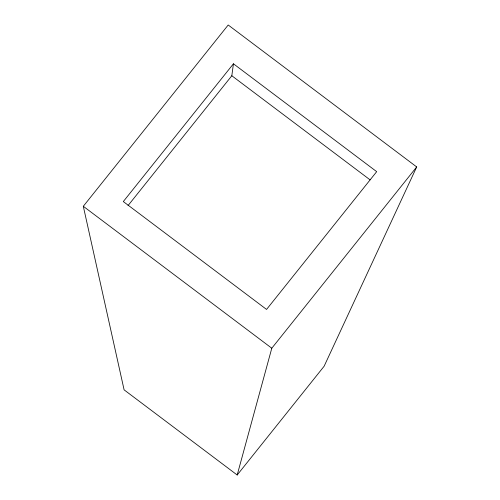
<?xml version="1.0" encoding="UTF-8"?>
<svg xmlns="http://www.w3.org/2000/svg" width="500" height="500" viewBox="0 0 500 500"><rect width="100%" height="100%" fill="white"/><g stroke="black" fill="none" stroke-linecap="round" stroke-linejoin="round"><path stroke-width="0.75" d="M128.031 205.606L231.819 75.75L233.438 63.788L376.688 171.656L266.562 309.431L123.312 201.562L233.438 63.788M237.194 475L271.794 348.219L416.694 166.931L228.206 25L83.306 206.287L124.1 389.844L237.194 475L324.131 366.225L416.694 166.931M231.819 75.75L370.087 179.862M83.306 206.287L271.794 348.219"/></g></svg>
